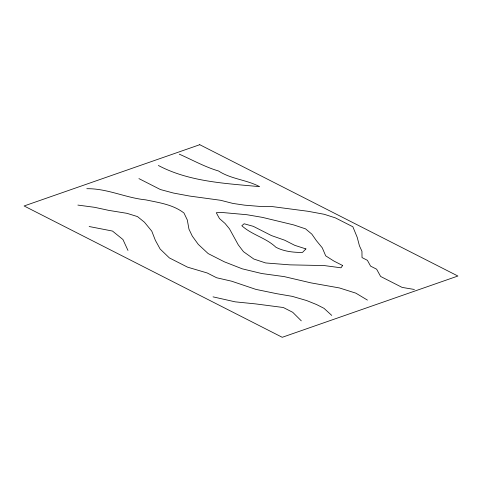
<?xml version="1.0" encoding="UTF-8"?>
<svg xmlns="http://www.w3.org/2000/svg" width="482" height="482" viewBox="0 0 482 482"><rect width="100%" height="100%" fill="white"/><g stroke="black" fill="none" stroke-linecap="round" stroke-linejoin="round"><path stroke-width="0.72" d="M86.814 188.709C107.191 188.372 125.73 197.897 145.745 199.861C158.927 202.663 173.032 204.507 183.985 213.038L187.299 219.955L188.968 229.173L192.276 236.09L198.277 244.374L208.188 253.598L224.323 261.804L242.223 268.817L261.768 273.535L284.296 276.626L310.986 282.88L339.442 287.947L355.879 293.164L367.429 300.093M77.879 205.085L94.605 207.32L108.896 210.405L126.971 213.327L137.478 216.581L144.449 222.214L151.794 231.185L155.355 240.319L160.138 249.025L169.375 257.912L187.528 267.142L207.194 272.969L216.605 277.752L231.571 281.181L255.942 289.399L276.704 293.689L292.219 296.346L306.63 300.545L316.59 304.564L323.988 308.323L331.755 315.415M414.406 289.471L402.133 287.411L380.623 276.463L376.641 269.209L370.586 266.13L367.398 260.322L362.024 257.587L361.946 251.273L359.433 245.808L357.216 237.361L352.86 226.775L335.382 217.882L324.199 214.285L308.016 211.285L271.993 206.555L259.298 206.374L244.579 205.163L232.981 203.446L220.581 200.277L189.685 196.066L173.502 193.059L160.428 189.553L138.918 178.605M89.158 226.516L112.487 231.059L122.94 239.518L127.971 250.447M213.044 296.864L235.156 301.84L255.671 303.907L283.332 307.516L292.743 312.306L301.304 320.849M179.274 154.156C192.318 159.897 204.838 166.935 218.563 171.002C231.077 179.177 246.657 179.708 259.617 186.661C225.365 183.389 189.432 181.883 158.361 165.483M342.63 265.504L340.985 267.805L324.253 265.57L289.947 264.859L265.648 262.955L253.797 259.021L243.464 251.67L238.265 244.838L229.498 228.872L225.088 223.491L219.461 218.539L216.273 212.731L221.949 212.478L246.923 214.725L262.431 217.382L293.707 224.925L305.558 228.86L311.854 234.156L316.385 240.645L322.265 247.82L325.699 255.846L333.887 261.057L342.63 265.504M305.907 248.917L302.497 252.411C293.381 252.52 284.133 251.508 275.927 247.266C266.04 237.819 251.947 234.957 241.819 225.727L244.133 223.768L253.297 226.335L271.444 235.571L284.645 240.193L294.725 245.32L305.907 248.917M199.765 144.702L24.1 205.971L282.235 337.298L457.9 276.029L199.765 144.702"/></g></svg>
